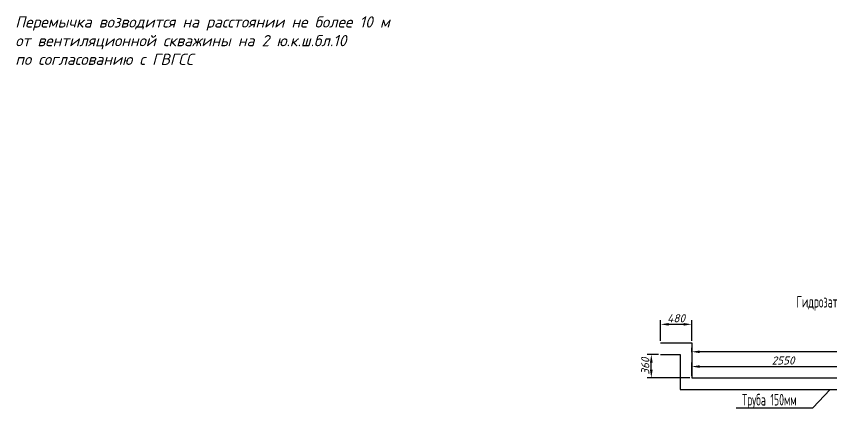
# Model space of a CAD drawing. Header units: millimetres. Extents: x 2479 to 6465, y 644 to 4399.
# Drawn here: x 3262.8 to 3514, y 1363.7 to 1484.9 of the extents above; entities that cross this region are included whole.
import ezdxf

# ---------------------------------------------------------------- set-up
doc = ezdxf.new("R2010")
doc.units = ezdxf.units.MM
doc.header["$PDMODE"] = 1
doc.layers.add('Layer1', color=5, linetype='Continuous')
doc.layers.add('надписи', color=7, linetype='Continuous')
doc.styles.add('3', font='complex')
doc.styles.get("Standard").update_dxf_attribs({"font": 'isocpeui.ttf'})
doc.dimstyles.new('ISO-25', dxfattribs={"dimtxt": 2.5, "dimasz": 2.5, "dimexe": 1.25, "dimexo": 0.625, "dimtad": 1, "dimdec": 0, "dimlfac": 50, "dimtxsty": 'Standard', "dimcen": 2.5, "dimadec": 0, "dimazin": 0, "dimtfac": 1, "dimtdec": 0, "dimtmove": 0, "dimatfit": 3, "dimfxl": 0, "dimarcsym": 0})

# ---------------------------------------------------------------- blocks, each defined once
blk = doc.blocks.new('*D300')
at = {"layer": 'Defpoints', "color": 0, "lineweight": 40}
for p in [(3458.69, 1380.44), (3461.56, 1380.44), (3471.16, 1373.24)]:
    blk.add_point(p, dxfattribs=at)
at = {"layer": 'надписи', "color": 0, "lineweight": -2}
for p, q in [((3460.94, 1380.44), (3457.44, 1380.44)), ((3458.69, 1375.74), (3458.69, 1377.94)), ((3470.54, 1373.24), (3457.44, 1373.24))]:
    blk.add_line(p, q, dxfattribs=at)
at = {"layer": 'надписи', "color": 0, "lineweight": 40}
for points in [[(3458.27, 1377.94), (3459.11, 1377.94), (3458.69, 1380.44)], [(3458.27, 1375.74), (3459.11, 1375.74), (3458.69, 1373.24)]]:
    blk.add_solid(points, dxfattribs=at)
at = {"layer": 'надписи', "color": 0, "insert": (3456.82, 1376.84), "char_height": 2.5, "attachment_point": 5, "rotation": 90}
blk.add_mtext('360', dxfattribs=at)
blk = doc.blocks.new('*D301')
at = {"layer": 'Defpoints', "color": 0, "lineweight": 40}
for p in [(3471.16, 1389.76), (3461.56, 1384.04), (3471.16, 1384.04)]:
    blk.add_point(p, dxfattribs=at)
at = {"layer": 'надписи', "color": 0, "lineweight": -2}
for p, q in [((3461.56, 1384.66), (3461.56, 1391.01)), ((3464.06, 1389.76), (3468.66, 1389.76)), ((3471.16, 1384.66), (3471.16, 1391.01))]:
    blk.add_line(p, q, dxfattribs=at)
at = {"layer": 'надписи', "color": 0, "lineweight": 40}
for points in [[(3464.06, 1390.17), (3464.06, 1389.34), (3461.56, 1389.76)], [(3468.66, 1390.17), (3468.66, 1389.34), (3471.16, 1389.76)]]:
    blk.add_solid(points, dxfattribs=at)
at = {"layer": 'надписи', "color": 0, "insert": (3466.36, 1391.63), "char_height": 2.5, "attachment_point": 5}
blk.add_mtext('480', dxfattribs=at)
blk = doc.blocks.new('*D302')
at = {"layer": 'Defpoints', "color": 0, "lineweight": 40}
for p in [(3527.56, 1376.72), (3471.16, 1373.24), (3527.56, 1373.24)]:
    blk.add_point(p, dxfattribs=at)
at = {"layer": 'надписи', "color": 0, "lineweight": -2}
for p, q in [((3471.16, 1373.86), (3471.16, 1377.97)), ((3527.56, 1373.86), (3527.56, 1377.97)), ((3473.66, 1376.72), (3525.06, 1376.72))]:
    blk.add_line(p, q, dxfattribs=at)
at = {"layer": 'надписи', "color": 0, "lineweight": 40}
for points in [[(3473.66, 1377.14), (3473.66, 1376.3), (3471.16, 1376.72)], [(3525.06, 1377.14), (3525.06, 1376.3), (3527.56, 1376.72)]]:
    blk.add_solid(points, dxfattribs=at)
at = {"layer": 'надписи', "color": 0, "insert": (3499.36, 1378.59), "char_height": 2.5, "attachment_point": 5}
blk.add_mtext('2550', dxfattribs=at)
blk = doc.blocks.new('*D303')
at = {"layer": 'Defpoints', "color": 0, "lineweight": 40}
for p in [(3471.16, 1381.28), (3471.16, 1380.57), (3583.96, 1379.78)]:
    blk.add_point(p, dxfattribs=at)
at = {"layer": 'надписи', "color": 0, "lineweight": -2}
for p, q in [((3471.16, 1381.2), (3471.16, 1382.53)), ((3583.96, 1380.4), (3583.96, 1382.53)), ((3581.46, 1381.28), (3473.66, 1381.28))]:
    blk.add_line(p, q, dxfattribs=at)
at = {"layer": 'надписи', "color": 0, "lineweight": 40}
for points in [[(3473.66, 1381.69), (3473.66, 1380.86), (3471.16, 1381.28)], [(3581.46, 1381.69), (3581.46, 1380.86), (3583.96, 1381.28)]]:
    blk.add_solid(points, dxfattribs=at)
at = {"layer": 'надписи', "color": 0, "insert": (3527.56, 1383.15), "char_height": 2.5, "attachment_point": 5}
blk.add_mtext('5100', dxfattribs=at)

msp = doc.modelspace()

# ---------------------------------------------------------------- linework, layer by layer
at = {"layer": 'Layer1'}
for p, q in [((3461.56075, 1384.03663), (3471.16075, 1384.03663)), ((3471.16075, 1384.03663), (3471.16075, 1373.23741)), ((3461.56075, 1380.43663), (3467.56075, 1380.43663)), ((3467.56075, 1380.43663), (3467.56075, 1369.63741)), ((3471.16075, 1373.23741), (3583.96075, 1373.23741)), ((3467.56075, 1369.63741), (3587.56075, 1369.63741))]:
    msp.add_line(p, q, dxfattribs=at)
at = {"layer": 'надписи'}
msp.add_lwpolyline([(3484.87196, 1363.92996), (3508.57843, 1363.92996), (3513.89443, 1369.63741)], dxfattribs=at)

# ---------------------------------------------------------------- texts
at = {"color": 7, "linetype": 'Continuous', "style": '3', "width": 0.585675}
for s, p in [('Гидрозатвор', (3503.50362, 1394.92938)), ('Труба 150мм', (3486.70699, 1364.68098))]:
    msp.add_text(s, height=3.6, dxfattribs=at).set_placement(p)
at = {"layer": 'надписи', "color": 1}
for s, p in [('Перемычка возводится на расстоянии не более 10 м', (3262.44628, 1481.38311)), ('от вентиляционной скважины на 2 ю.к.ш.бл.10', (3262.44628, 1475.61513)), ('по согласованию с ГВГСС', (3262.44628, 1469.84715))]:
    msp.add_text(s, height=3.4607864, dxfattribs=at).set_placement(p)

# ---------------------------------------------------------------- dimensions: what is measured, and where the dimension line sits
at = {"layer": 'надписи'}
dim = msp.add_linear_dim(base=(3471.16075, 1389.7579), p1=(3461.56075, 1384.03663), p2=(3471.16075, 1384.03663), dimstyle='ISO-25', dxfattribs=at)
dim.commit()
dim.dimension.update_dxf_attribs({"geometry": '*D301', "text_midpoint": (3466.36075, 1391.6329)})
for base, p1, p2, text, picture, middle in [((3471.16075, 1381.27703), (3583.96075, 1379.77527), (3471.16075, 1380.57135), '5100', '*D303', (3527.56075, 1383.15203)), ((3527.56075, 1376.71979), (3471.16075, 1373.23741), (3527.56075, 1373.23741), '2550', '*D302', (3499.36075, 1378.59479))]:
    dim = msp.add_linear_dim(base=base, p1=p1, p2=p2, text=text, dimstyle='ISO-25', dxfattribs=at)
    dim.commit()
    dim.dimension.update_dxf_attribs({"geometry": picture, "text_midpoint": middle})
dim = msp.add_linear_dim(base=(3458.69056, 1380.43663), p1=(3471.16075, 1373.23741), p2=(3461.56075, 1380.43663), angle=90, dimstyle='ISO-25', dxfattribs=at)
dim.commit()
dim.dimension.update_dxf_attribs({"geometry": '*D300', "text_midpoint": (3456.81556, 1376.83702)})

doc.saveas('drawing.dxf')
